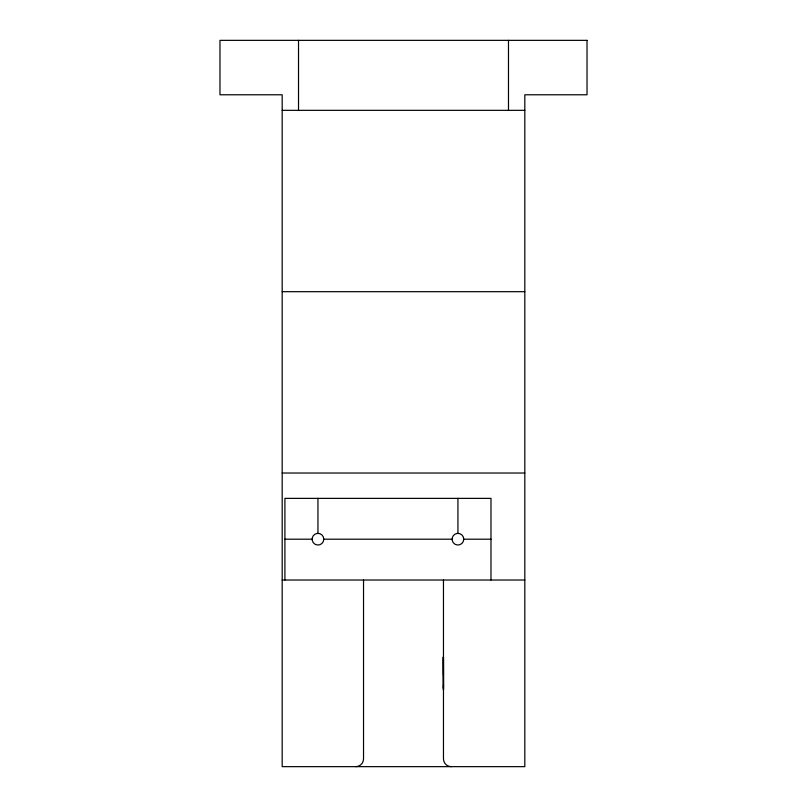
<?xml version="1.0" encoding="UTF-8"?>
<svg xmlns="http://www.w3.org/2000/svg" width="807" height="807" viewBox="0 0 807 807"><rect width="100%" height="100%" fill="white"/><g stroke="black" fill="none" stroke-linecap="round" stroke-linejoin="round"><path stroke-width="1.21" d="M443.467 689.299L443.467 659.026M443.376 687.645L443.467 685.022M282.188 110.337L524.812 110.337M282.188 291.68L524.812 291.68M282.188 473.023L524.812 473.023M284.911 539.197L312.127 539.197M323.799 539.197A5.831 5.831 0 0 0 315.043 534.143A5.831 5.831 0 0 0 315.043 544.251A5.831 5.831 0 0 0 323.799 539.197L452.102 539.197M463.763 539.197A5.831 5.831 0 0 0 455.017 534.143A5.831 5.831 0 0 0 455.017 544.251A5.831 5.831 0 0 0 463.763 539.197L490.979 539.197M282.188 580.021L524.812 580.021M443.467 657.372L443.376 656.807L443.467 689.864L443.426 657.09L443.436 675.035M508.481 40.35L508.481 110.337M490.979 580.021L490.979 498.373L284.911 498.373L284.911 580.021M457.932 498.373L457.932 533.366M443.467 580.021L443.467 758.873A7.777 7.777 0 0 0 451.244 766.65M363.533 580.021L363.533 758.873A7.777 7.777 0 0 1 355.756 766.65M317.958 498.373L317.958 533.366M298.519 40.35L298.519 110.337M587.022 40.35L219.978 40.35L219.978 94.782L282.188 94.782L282.188 766.65L524.812 766.65L524.812 94.782L587.022 94.782L587.022 40.35"/></g></svg>
